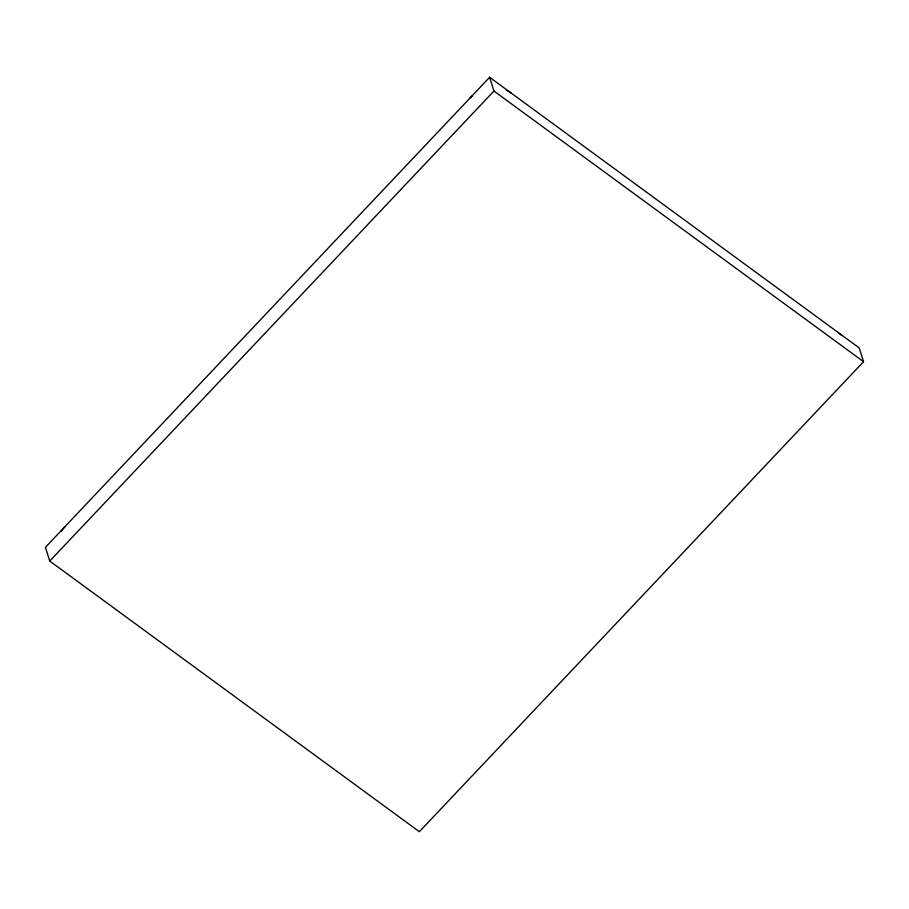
<?xml version="1.0" encoding="UTF-8"?>
<svg xmlns="http://www.w3.org/2000/svg" width="909" height="909" viewBox="0 0 909 909"><rect width="100%" height="100%" fill="white"/><g stroke="black" fill="none" stroke-linecap="round" stroke-linejoin="round"><path stroke-width="1.36" d="M489.633 77.288L45.45 547.309L49.756 561.058L419.367 831.712L863.55 361.691L859.244 347.942L489.633 77.288L493.939 91.036L863.55 361.691M49.756 561.058L493.939 91.036M61.312 531.367A29.349 25.566 -17.4 0 1 64.88 526.743M470.214 97.865A29.327 25.543 -17.4 0 1 472.362 95.797M506.268 90.218A29.327 25.543 -17.4 0 1 511.176 93.048M837.678 332.16A29.349 25.566 -17.4 0 1 840.814 334.876"/></g></svg>
